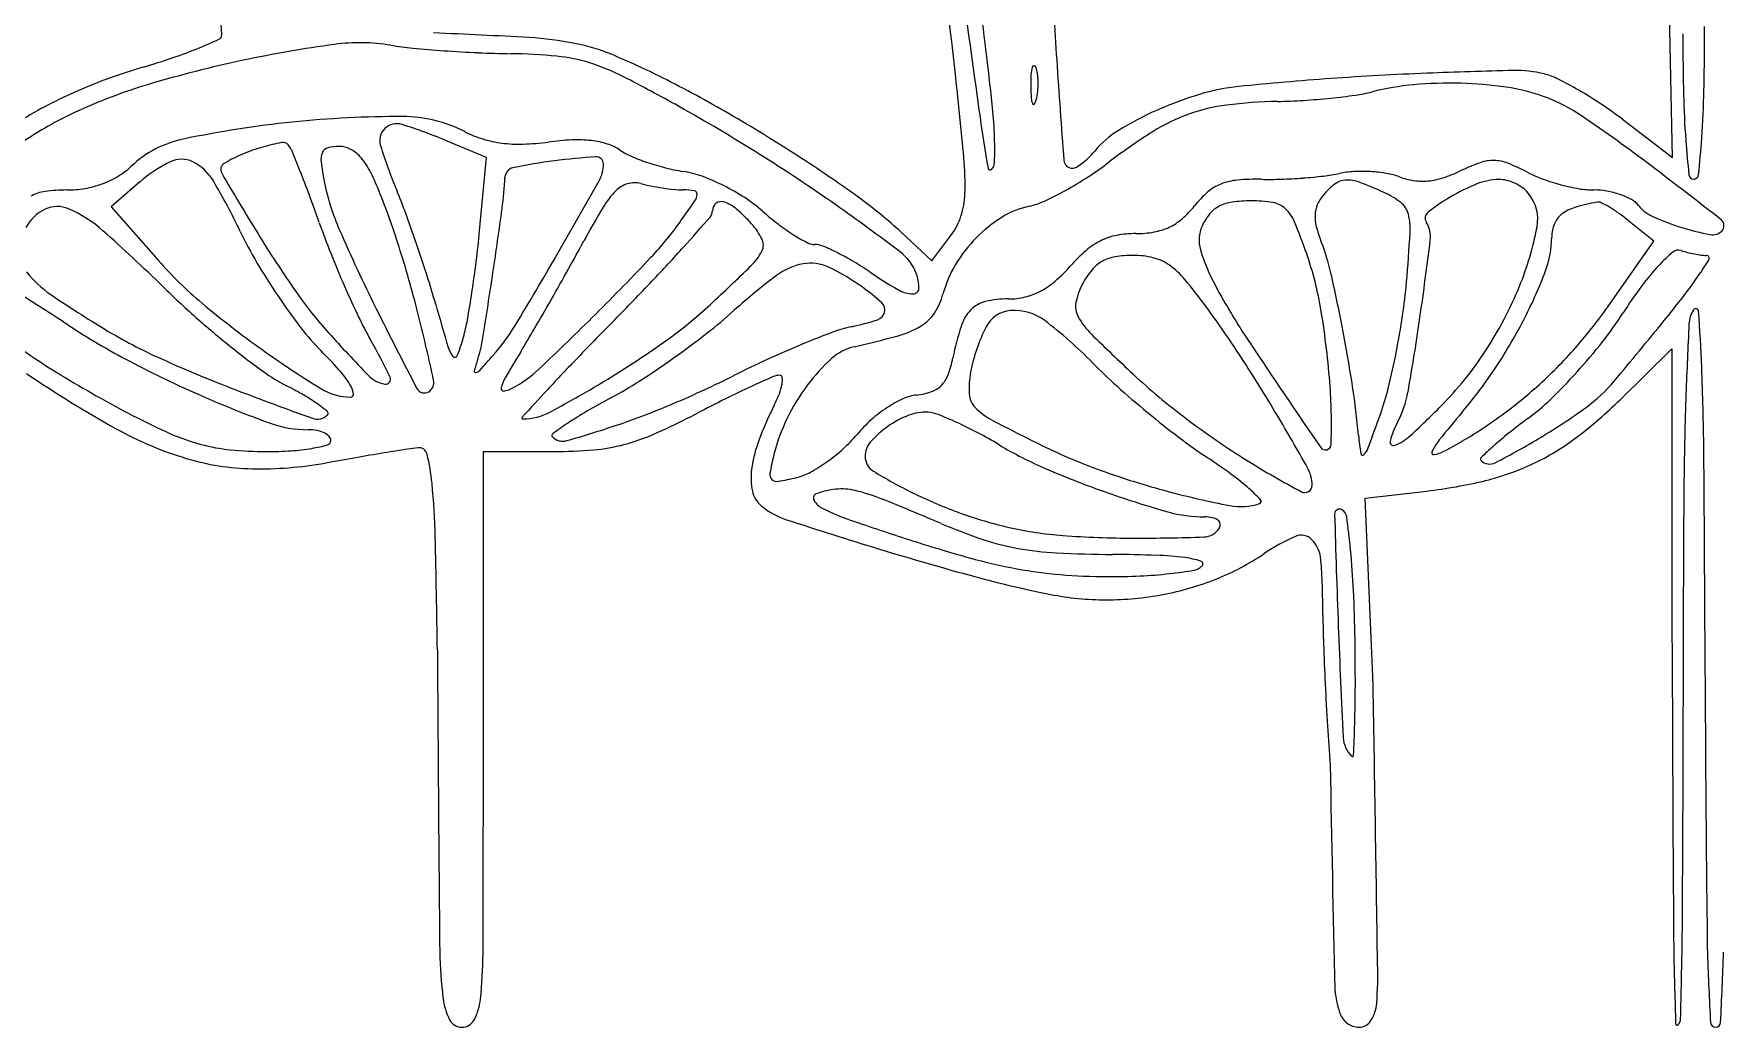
# Model space of a CAD drawing. Header units: millimetres. Extents: x 56222 to 3066687, y -650199 to -121287.
# Drawn here: x 140378.25 to 140387.73, y -185786.98 to -185781.4 of the extents above; entities that cross this region are included whole.
import ezdxf

# ---------------------------------------------------------------- set-up
doc = ezdxf.new("R2010")
doc.units = ezdxf.units.MM
doc.header["$MEASUREMENT"] = 0
doc.layers.add('$TD_AUDIT_GENERATED_(A0BDF17)', color=32, linetype='Continuous', lineweight=30)

msp = doc.modelspace()

# ---------------------------------------------------------------- linework, layer by layer
at = {"layer": '$TD_AUDIT_GENERATED_(A0BDF17)', "linetype": 'Continuous', "lineweight": 25, "ltscale": 2}
for p, q in [((140387.454, -185782.0909), (140387.4369, -185781.2839)), ((140387.172, -185781.8757), (140387.454, -185782.0909)), ((140380.7958, -185782.0901), (140380.5748, -185781.9977)), ((140380.7564, -185782.5027), (140380.7958, -185782.0901)), ((140378.8487, -185782.2278), (140378.6873, -185782.3666)), ((140378.6873, -185782.3666), (140378.9519, -185782.6672)), ((140383.1234, -185782.5105), (140383.2955, -185782.6699)), ((140383.2955, -185782.6699), (140383.4027, -185782.5278)), ((140387.3489, -185782.56), (140387.2092, -185782.447)), ((140387.0904, -185782.9286), (140387.3489, -185782.56)), ((140387.1597, -185783.4505), (140387.4504, -185783.1648)), ((140387.4504, -185783.1648), (140387.4504, -185784.5959)), ((140380.7784, -185784.8741), (140380.7784, -185783.7417)), ((140380.7784, -185783.7417), (140381.1718, -185783.7417)), ((140385.7288, -185784.0043), (140386.0738, -185783.9638)), ((140385.772, -185785.0054), (140385.7288, -185784.0043))]:
    msp.add_line(p, q, dxfattribs=at)
for centre, radius, start, end in [((140365.2625, -185783.5937), 18.272, 6.13647, 9.52905), ((140866.4332, -185714.4622), 487.5489, 187.836755, 187.946534), ((140400.7689, -185780.4472), 16.8082, 181.93313, 183.73676), ((140378.876, -185781.401), 0.4333, 0.00001, 30.56268), ((140357.5172, -185784.6054), 26.2683, 6.14863, 7.5001), ((140379.3928, -185809.6107), 28.2414, 86.66878, 87.75808), ((140371.0747, -185781.3545), 16.5593, 358.7608, 359.99998), ((140378.2556, -185779.2287), 2.4294, 288.7281, 292.33812), ((140377.9705, -185778.535), 3.1793, 292.33817, 294.58111), ((140379.2815, -185781.401), 0.0277, 294.58126, 0.00005), ((140380.8829, -185788.3692), 6.9779, 97.7521, 102.01946), ((140380.0847, -185782.5059), 1.0605, 80.59346, 97.75212), ((140380.5538, -185779.6746), 1.8094, 260.59351, 264.53072), ((140381.0518, -185774.4736), 7.0342, 264.53069, 265.96536), ((140380.922, -185783.3392), 1.9255, 78.92391, 86.66873), ((140381.0839, -185782.5121), 1.0827, 67.39179, 78.92394), ((140402.3706, -185781.3953), 14.859, 180.00003, 181.3114), ((140377.5995, -185777.2936), 4.4727, 286.44205, 288.72808), ((140380.866, -185788.2897), 6.8967, 102.01952, 106.57577), ((140381.1042, -185773.7299), 7.7797, 265.96528, 267.38574), ((140381.0314, -185775.3261), 6.1819, 267.38567, 269.07335), ((140380.8782, -185784.7955), 3.2888, 84.54435, 89.07333), ((140381.1058, -185782.4129), 0.8953, 72.62085, 84.54433), ((140381.0082, -185782.7246), 1.2219, 62.92438, 72.62082), ((140379.8287, -185785.5262), 4.3477, 63.28829, 67.39183), ((140383.8684, -185781.5862), 0.0106, 91.58601, 165.39442), ((140383.8685, -185781.5872), 0.0115, 22.02794, 91.58599), ((140430.0115, -185778.5373), 46.1131, 183.73673, 184.43894), ((140379.7628, -185784.624), 3.1703, 106.4421, 113.43712), ((140377.4483, -185789.6885), 9.0429, 60.70826, 62.92439), ((140378.5385, -185788.0901), 7.2179, 59.90852, 63.28827), ((140352.3113, -185784.9862), 31.2979, 5.30853, 6.13656), ((140384.9994, -185781.677), 1.1486, 177.40877, 180.70763), ((140384.052, -185781.6341), 0.2002, 165.39432, 177.40877), ((140383.7388, -185781.6396), 0.1514, 7.65868, 22.02793), ((140383.4919, -185781.6728), 0.4005, 0.70761, 7.65867), ((140383.4541, -185781.6733), 0.4382, 353.94701, 0.70756), ((140386.6512, -185797.6299), 16.0217, 93.99378, 95.84943), ((140386.8521, -185800.5068), 18.9057, 92.35468, 93.99377), ((140386.2044, -185783.9607), 2.2879, 88.49661, 95.11427), ((140387.1318, -185807.3081), 25.7127, 91.27228, 92.3547), ((140386.2068, -185783.8676), 2.1948, 81.78441, 88.49664), ((140386.5752, -185782.2495), 0.6479, 75.9107, 91.27225), ((140386.6382, -185781.9986), 0.3893, 63.48257, 75.91066), ((140385.8843, -185783.5096), 2.0779, 59.88767, 63.48257), ((140379.5249, -185784.0751), 2.5721, 113.4372, 121.61969), ((140379.7583, -185784.5682), 3.0138, 106.57582, 115.03502), ((140385.1267, -185781.6754), 1.2759, 180.70768, 183.64633), ((140383.9575, -185781.7499), 0.1043, 183.64635, 202.02789), ((140383.8088, -185781.7476), 0.075, 325.4658, 345.39423), ((140383.5715, -185781.6857), 0.3202, 345.39426, 353.94707), ((140385.3778, -185783.6568), 2.0067, 106.79516, 114.14254), ((140385.1385, -185782.8639), 1.1785, 95.84946, 106.79516), ((140385.1642, -185778.351), 3.4254, 271.19229, 273.64835), ((140385.1216, -185777.6828), 4.095, 273.64843, 275.79673), ((140385.1648, -185778.1088), 3.6668, 275.79673, 277.96611), ((140385.5523, -185780.8776), 0.871, 277.96606, 284.2764), ((140386.1326, -185783.158), 1.482, 95.11416, 104.27637), ((140386.3665, -185782.7615), 1.0772, 70.35282, 81.78438), ((140386.4078, -185782.6458), 0.9544, 55.46769, 70.35279), ((140385.7335, -185783.7697), 2.3785, 56.31755, 59.88771), ((140392.4612, -185781.6221), 4.947, 181.3115, 184.28911), ((140382.204, -185781.5952), 5.4275, 355.91442, 358.76073), ((140379.359, -185783.7133), 2.0702, 115.03495, 124.31272), ((140380.317, -185787.7898), 5.9297, 89.92169, 95.92286), ((140380.3241, -185782.6201), 0.7601, 62.65561, 89.92164), ((140376.6086, -185791.1853), 10.7592, 57.89884, 60.70826), ((140377.5807, -185789.7431), 9.1283, 57.07433, 59.90849), ((140381.225, -185782.0514), 2.4234, 358.38649, 6.1487), ((140383.8659, -185781.7869), 0.0056, 202.02817, 325.466), ((140385.3255, -185783.5402), 1.8789, 114.14256, 121.54443), ((140385.0872, -185782.8188), 1.0329, 109.77894, 122.15333), ((140385.0708, -185782.7733), 0.9845, 97.02708, 109.77894), ((140385.2939, -185784.5831), 2.808, 91.19234, 97.027), ((140380.882, -185790.6763), 10.7024, 52.93765, 55.46772), ((140385.7824, -185783.6962), 2.2903, 52.64484, 56.31764), ((140380.3348, -185787.961), 6.1019, 95.92294, 101.72828), ((140380.2898, -185781.9957), 0.0943, 134.23201, 197.30946), ((140380.2919, -185781.9979), 0.0973, 72.55919, 134.23206), ((140379.4347, -185784.7263), 2.9572, 67.32352, 72.55922), ((140380.9555, -185781.3991), 0.6146, 242.65562, 252.85464), ((140391.2402, -185780.7941), 7.7487, 187.94659, 190.08251), ((140384.6243, -185782.3978), 0.5385, 121.54445, 140.30986), ((140386.2924, -185784.7361), 3.2975, 122.15329, 127.36378), ((140379.2185, -185782.5839), 0.6102, 101.72825, 133.21188), ((140379.8354, -185783.054), 1.0643, 106.10926, 112.65753), ((140379.8625, -185783.1479), 1.162, 100.86624, 106.10926), ((140379.6513, -185782.0476), 0.0417, 42.66447, 100.86623), ((140379.6054, -185782.0898), 0.104, 22.70103, 42.66449), ((140372.6283, -185785.0086), 7.6671, 21.77967, 22.70098), ((140379.9161, -185782.0807), 0.0461, 104.91693, 156.85465), ((140379.9683, -185782.2768), 0.249, 89.99998, 104.91704), ((140379.9683, -185782.1623), 0.1345, 62.58281, 89.99999), ((140379.9396, -185782.2177), 0.1969, 41.97353, 62.58278), ((140382.89, -185781.1854), 2.8178, 197.30947, 202.72772), ((140380.9601, -185781.3842), 0.6301, 252.85466, 262.86451), ((140380.9774, -185781.2462), 0.7692, 262.86456, 271.83021), ((140380.9572, -185780.6156), 1.4001, 271.83032, 277.55641), ((140381.3393, -185783.4955), 1.505, 92.48356, 97.55639), ((140381.3048, -185782.6998), 0.7086, 83.57329, 92.48356), ((140381.3301, -185782.4747), 0.482, 72.64954, 83.5733), ((140381.3945, -185782.2685), 0.2661, 55.60599, 72.64956), ((140381.751, -185781.7478), 0.3649, 235.60612, 246.84426), ((140383.8372, -185781.7446), 0.4844, 314.37876, 320.30984), ((140393.655, -185781.5326), 6.1442, 184.28911, 186.11589), ((140380.6464, -185781.4839), 6.989, 354.22738, 355.91437), ((140378.4908, -185781.8093), 0.4526, 301.22895, 313.21186), ((140379.3825, -185782.8485), 0.8186, 116.28878, 130.70095), ((140379.083, -185782.2421), 0.1423, 63.78303, 116.28884), ((140379.0235, -185782.3628), 0.2769, 30.53551, 63.78303), ((140379.3438, -185782.1583), 0.0409, 120.50037, 210.32787), ((140379.7477, -185782.844), 0.8367, 112.65752, 120.50032), ((140379.9663, -185782.1022), 0.1007, 156.85466, 187.1656), ((140381.3921, -185781.9229), 1.5377, 187.16564, 191.30996), ((140379.8128, -185782.3318), 0.3675, 27.63781, 41.97351), ((140380.9546, -185782.2029), 0.0557, 101.56915, 177.40199), ((140381.6149, -185785.4287), 3.3485, 97.52318, 101.56921), ((140381.5985, -185785.3045), 3.2231, 93.37502, 97.52324), ((140381.4112, -185782.1274), 0.0405, 359.99995, 93.37504), ((140381.2613, -185782.1274), 0.1903, 330.66424, 359.99998), ((140382.0944, -185780.9448), 1.2384, 246.84424, 251.36865), ((140382.139, -185780.8126), 1.3778, 251.3686, 255.7938), ((140382.0663, -185781.0998), 1.0816, 255.79379, 261.09981), ((140377.1023, -185790.3984), 9.8303, 54.89253, 57.89878), ((140378.0676, -185788.9911), 8.2325, 54.17898, 57.07433), ((140381.8353, -185782.2429), 1.6466, 358.2497, 5.3086), ((140383.5937, -185782.1181), 0.0537, 313.58462, 358.38653), ((140384.0842, -185782.1027), 0.0476, 184.43887, 269.99999), ((140384.0842, -185782.1049), 0.0454, 269.99995, 300.2145), ((140383.9484, -185781.8717), 0.3151, 300.21451, 307.44353), ((140383.901, -185781.8098), 0.3932, 307.44338, 314.37864), ((140383.1345, -185780.6004), 1.906, 303.01716, 307.36379), ((140386.764, -185783.2181), 1.1658, 109.52158, 115.49457), ((140386.4469, -185782.3235), 0.2166, 88.74876, 109.52168), ((140386.4467, -185782.329), 0.2221, 68.3187, 88.7488), ((140386.0643, -185783.2909), 1.2572, 62.65562, 68.31873), ((140371.476, -185803.1302), 26.3092, 51.85449, 52.9376), ((140378.4522, -185781.731), 0.5403, 279.44947, 290.12397), ((140378.4657, -185781.768), 0.501, 290.12394, 301.22902), ((140376.117, -185784.0773), 3.6514, 25.4947, 30.53546), ((140394.6776, -185773.1879), 17.8059, 210.32788, 211.59204), ((140374.5608, -185784.2364), 5.586, 20.27193, 21.77971), ((140381.1971, -185781.9619), 1.3389, 191.30997, 203.58496), ((140379.0488, -185782.7318), 1.2298, 21.80734, 27.63787), ((140378.9292, -185782.111), 1.9717, 352.24135, 357.40191), ((140342.4168, -185760.297), 44.7489, 330.04658, 330.66423), ((140381.6309, -185782.3848), 0.1533, 106.41722, 135.2248), ((140381.6261, -185782.3686), 0.1364, 74.96823, 106.41724), ((140381.8773, -185781.4332), 0.8322, 254.96827, 258.97581), ((140381.8112, -185782.7285), 0.5669, 69.96423, 81.09971), ((140381.6127, -185783.2728), 1.1463, 63.38846, 69.96421), ((140383.6227, -185782.1486), 0.0117, 190.08266, 313.58466), ((140383.0229, -185780.4286), 2.1108, 298.99083, 303.01716), ((140385.015, -185782.483), 0.2619, 111.6922, 130.95834), ((140385.0411, -185782.5486), 0.3326, 95.09064, 111.69222), ((140385.1195, -185783.4292), 1.2167, 88.76601, 95.09055), ((140385.1886, -185780.2209), 1.9924, 268.7659, 271.9502), ((140385.1537, -185779.1959), 3.018, 271.95016, 274.28293), ((140385.1679, -185779.3849), 2.8284, 274.28291, 276.64364), ((140385.814, -185782.5707), 0.4188, 127.67441, 140.30976), ((140385.3793, -185781.2002), 1.0009, 276.64351, 281.76788), ((140385.6235, -185782.324), 0.1072, 92.87407, 127.67441), ((140385.6918, -185782.7001), 0.5313, 92.89764, 101.76787), ((140385.6278, -185782.4097), 0.193, 69.51512, 92.87406), ((140385.7091, -185783.0425), 0.8741, 86.78882, 92.89763), ((140384.9487, -185784.2276), 2.1335, 65.50457, 69.5151), ((140385.711, -185783.01), 0.8415, 80.61038, 86.78881), ((140385.7854, -185782.5596), 0.385, 69.52334, 80.61036), ((140386.0583, -185781.8289), 0.395, 249.52337, 261.70237), ((140386.0495, -185781.8893), 0.3339, 261.70237, 275.51522), ((140386.0431, -185781.8233), 0.4003, 275.51513, 287.96858), ((140385.9245, -185781.4576), 0.7847, 287.96854, 295.4945), ((140386.7533, -185783.2427), 1.0796, 111.60546, 120.4766), ((140386.4876, -185782.5719), 0.3581, 91.40914, 111.60548), ((140386.4827, -185782.3723), 0.1584, 75.73904, 91.40927), ((140386.4554, -185782.4797), 0.2693, 65.20588, 75.73904), ((140386.4543, -185782.4821), 0.2719, 54.71397, 65.20574), ((140386.9795, -185781.5211), 0.7352, 242.65558, 249.97847), ((140387.1354, -185781.0932), 1.1907, 249.97852, 255.08158), ((140387.1217, -185781.1446), 1.1374, 255.08156, 260.24762), ((140387.5728, -185782.1843), 0.0272, 186.11583, 269.99995), ((140387.5728, -185782.1842), 0.0273, 269.99996, 354.22739), ((140378.3502, -185782.5139), 0.2353, 97.95719, 118.81694), ((140378.4365, -185783.1319), 0.8592, 89.99996, 97.95721), ((140378.4365, -185781.6369), 0.6357, 270.00001, 279.44937), ((140371.5044, -185785.3653), 8.8442, 19.20323, 20.27191), ((140375.8461, -185784.0133), 4.6793, 17.4035, 21.8074), ((140377.4419, -185783.4675), 3.0889, 20.11609, 22.72775), ((140381.8707, -185782.6228), 0.4912, 135.22471, 149.02568), ((140381.9898, -185780.8556), 1.4206, 258.97583, 261.66081), ((140381.9823, -185780.9069), 1.3688, 261.66092, 264.36676), ((140381.9039, -185781.7013), 0.5705, 264.36675, 269.56969), ((140377.9184, -185779.6049), 4.8809, 324.47499, 326.00476), ((140381.8968, -185782.6531), 0.3813, 80.16563, 89.56969), ((140381.9587, -185782.2959), 0.0188, 356.99105, 80.16574), ((140381.9044, -185782.2931), 0.0731, 326.00479, 356.99083), ((140382.1131, -185782.3849), 0.0472, 71.52482, 127.97253), ((140381.581, -185783.3361), 1.2171, 56.9555, 63.38835), ((140381.7676, -185783.0492), 0.8749, 48.71649, 56.95551), ((140381.414, -185784.3548), 2.5147, 47.17439, 54.17902), ((140383.0293, -185782.2794), 0.4521, 341.92699, 358.24972), ((140383.755, -185781.9619), 0.4112, 282.38752, 294.89491), ((140383.1492, -185780.6565), 1.8503, 294.89495, 298.99093), ((140385.2132, -185782.7113), 0.5643, 130.95833, 141.81142), ((140385.0867, -185783.1121), 0.7782, 90.00002, 97.79291), ((140385.0867, -185783.1152), 0.7813, 80.86753, 90), ((140385.6589, -185782.442), 0.2173, 140.30991, 156.73136), ((140385.6335, -185782.7245), 0.4818, 52.19955, 65.50448), ((140386.7488, -185783.235), 1.0707, 120.47668, 128.57653), ((140386.5141, -185782.3976), 0.1684, 39.69012, 54.71398), ((140386.4653, -185782.4381), 0.2318, 349.21211, 39.69014), ((140387.0114, -185781.7866), 0.486, 260.24754, 270.00004), ((140387.0114, -185782.6969), 0.4242, 79.96084, 89.99996), ((140387.002, -185782.7499), 0.4781, 70.7824, 79.96086), ((140387.0245, -185782.6853), 0.4097, 61.05667, 70.7824), ((140387.1538, -185782.4516), 0.1426, 39.69023, 61.05673), ((140378.4177, -185782.594), 0.2359, 115.32886, 151.84504), ((140378.3854, -185782.5258), 0.1604, 66.6284, 115.32885), ((140378.163, -185783.0402), 0.7208, 48.36843, 66.62836), ((140372.5792, -185785.2485), 8.2676, 18.86364, 20.11612), ((140353.1785, -185778.6025), 27.9604, 351.49807, 352.24131), ((140385.6317, -185784.8804), 4.8777, 149.02566, 151.58255), ((140367.4829, -185769.6734), 19.3602, 318.14352, 318.80219), ((140382.0091, -185782.3892), 0.0547, 318.8022, 0.00002), ((140382.1165, -185782.3892), 0.0527, 127.9726, 179.99997), ((140382.0607, -185782.5417), 0.2126, 49.54922, 71.52491), ((140381.6018, -185783.08), 0.9199, 42.14476, 49.54915), ((140383.4183, -185781.1692), 1.6269, 228.71649, 232.697), ((140375.3882, -185792.8366), 12.8108, 52.88812, 54.8925), ((140383.107, -185782.3048), 0.3704, 322.97265, 341.92699), ((140384.0912, -185783.0778), 0.7659, 121.62531, 135.51443), ((140383.9496, -185782.8479), 0.4959, 102.38758, 121.62528), ((140384.4911, -185782.1911), 0.3213, 295.23124, 310.88641), ((140384.3614, -185782.0413), 0.5194, 310.88647, 321.81137), ((140385.098, -185782.6061), 0.3141, 140.77922, 155.50456), ((140384.9855, -185782.5142), 0.1689, 117.34834, 140.77918), ((140385.0118, -185782.5651), 0.2262, 97.79299, 117.34834), ((140385.1897, -185782.4746), 0.1325, 46.94278, 80.86746), ((140385.1335, -185782.5347), 0.2148, 22.72384, 46.94274), ((140385.6743, -185782.4207), 0.2278, 177.75191, 194.48434), ((140385.6029, -185782.4179), 0.1563, 156.73141, 177.75184), ((140385.8571, -185782.4362), 0.117, 14.12764, 52.19951), ((140385.6323, -185782.4928), 0.3488, 356.57952, 14.12762), ((140386.1077, -185782.4312), 0.0426, 128.57665, 211.71748), ((140386.9087, -185782.51), 0.1273, 127.62402, 158.14843), ((140386.9721, -185782.5924), 0.2313, 106.66043, 127.62405), ((140387.2362, -185783.4747), 1.1522, 100.28576, 106.66045), ((140387.037, -185782.3768), 0.0364, 63.58863, 100.28575), ((140386.7393, -185782.9761), 0.7055, 59.33953, 63.58878), ((140386.7062, -185783.0319), 0.7704, 54.56612, 59.33954), ((140386.4935, -185783.3309), 1.1373, 51.00119, 54.56607), ((140387.4418, -185782.2126), 0.2317, 219.69013, 245.94539), ((140387.906, -185781.1725), 1.3707, 245.94537, 252.99534), ((140372.3452, -185789.5857), 9.4781, 45.59496, 48.3684), ((140381.4507, -185781.5338), 2.2578, 205.49469, 210.55286), ((140385.4526, -185778.8614), 6.9759, 211.59212, 214.80116), ((140383.7606, -185781.0965), 4.1341, 199.20335, 201.73869), ((140388.9911, -185778.5593), 9.8433, 203.58497, 206.40378), ((140374.7541, -185781.9294), 6.0296, 352.90455, 354.54364), ((140380.2496, -185781.2693), 2.0165, 316.75163, 324.47492), ((140382.0106, -185782.7099), 0.3684, 25.84024, 42.14472), ((140383.1881, -185781.4714), 1.2471, 232.69706, 237.5557), ((140383.0996, -185781.6105), 1.0822, 237.5558, 242.2023), ((140384.4005, -185782.8728), 0.3515, 100.94347, 116.50466), ((140384.4406, -185783.0799), 0.5624, 90.00002, 100.94344), ((140384.4406, -185781.9217), 0.5958, 270.00001, 279.92316), ((140384.4857, -185782.1797), 0.3339, 279.92326, 295.2312), ((140384.9831, -185782.5537), 0.1878, 155.50455, 197.0894), ((140382.5376, -185783.6219), 3.0291, 19.22145, 22.72379), ((140386.178, -185782.2906), 0.748, 194.48429, 201.38612), ((140374.9891, -185781.8567), 11.011, 355.1321, 356.57961), ((140385.9383, -185782.5359), 0.1566, 352.99836, 31.7175), ((140384.9985, -185782.1586), 1.7251, 337.70598, 349.21207), ((140386.9819, -185782.5394), 0.2062, 158.14837, 179.42195), ((140387.9652, -185780.9791), 1.5729, 252.99531, 258.99418), ((140387.6787, -185782.452), 0.0725, 258.99419, 315.00002), ((140387.6998, -185782.473), 0.0427, 314.99999, 51.85436), ((140374.2222, -185784.5223), 6.3812, 13.91339, 17.40358), ((140372.1565, -185785.393), 8.7142, 17.62266, 18.86367), ((140369.0863, -185775.9278), 13.9345, 330.85137, 331.58246), ((140375.1189, -185776.5143), 9.108, 316.49991, 318.14359), ((140382.0603, -185782.4725), 0.3158, 314.0709, 332.92554), ((140382.2747, -185782.5821), 0.0751, 332.92553, 25.84024), ((140382.6389, -185782.4845), 0.0942, 242.20235, 269.9999), ((140382.6389, -185782.6947), 0.116, 67.21778, 90.00002), ((140382.1774, -185783.7935), 1.3078, 63.36096, 67.21774), ((140382.953, -185782.8384), 0.2731, 20.99366, 52.88806), ((140384.121, -185783.1071), 0.8077, 135.51446, 149.05281), ((140384.7501, -185783.2959), 0.9017, 130.87655, 138.73353), ((140384.4231, -185782.918), 0.402, 116.50455, 130.87655), ((140385.8757, -185782.2793), 1.1217, 197.08948, 208.18747), ((140384.3277, -185783.0152), 1.2391, 12.82394, 21.38613), ((140364.9379, -185779.9568), 21.3147, 351.81966, 352.99834), ((140386.2167, -185782.5317), 0.559, 339.5313, 359.42197), ((140388.0462, -185783.3214), 0.9159, 130.23214, 137.16121), ((140387.4861, -185782.6594), 0.0487, 71.76239, 130.23203), ((140387.6586, -185782.1357), 0.5026, 251.76225, 255.98562), ((140387.7101, -185781.9294), 0.7152, 255.98564, 259.22745), ((140380.6834, -185781.143), 2.3068, 221.35536, 229.92144), ((140382.6444, -185780.8292), 3.6439, 210.5529, 214.08685), ((140385.586, -185780.3687), 6.0992, 201.73874, 203.63312), ((140374.3137, -185781.8746), 6.4735, 351.3505, 352.90457), ((140362.8453, -185772.0692), 21.1712, 328.80721, 330.04662), ((140361.9413, -185771.9429), 22.1156, 330.33411, 330.85137), ((140372.0653, -185773.5707), 13.2526, 314.82923, 316.75157), ((140371.1496, -185771.2021), 16.0023, 312.94729, 314.07097), ((140382.6373, -185783.0389), 0.3569, 100.35973, 126.9818), ((140382.6154, -185782.919), 0.235, 64.96936, 100.35976), ((140382.2252, -185783.7546), 1.1571, 54.11216, 64.96937), ((140382.1021, -185783.9435), 1.4756, 59.27715, 63.36099), ((140381.9078, -185784.2705), 1.856, 55.83851, 59.27715), ((140383.9838, -185783.0248), 0.6478, 149.05283, 165.0271), ((140383.4336, -185782.1406), 0.8498, 310.75932, 318.73351), ((140384.3524, -185782.8541), 0.2065, 119.39259, 140.45916), ((140384.3615, -185782.8703), 0.2251, 99.41477, 119.39256), ((140384.4256, -185783.2567), 0.6168, 89.99993, 99.41474), ((140384.4256, -185783.1122), 0.4723, 76.2045, 89.99999), ((140384.4758, -185782.9078), 0.2618, 54.74698, 76.20459), ((140384.3563, -185783.0768), 0.4688, 39.94135, 54.74704), ((140383.5546, -185783.2673), 1.9521, 9.26167, 19.22142), ((140388.3397, -185783.5936), 1.3162, 137.16129, 143.65162), ((140385.7351, -185781.4589), 2.2702, 323.8216, 327.85641), ((140387.6999, -185781.983), 0.6607, 259.2273, 262.51929), ((140387.6425, -185782.4202), 0.2197, 262.51924, 270.0001), ((140387.6425, -185782.6574), 0.0175, 327.85652, 90.00007), ((140378.6799, -185782.3697), 0.5917, 217.90507, 235.95433), ((140375.2724, -185784.4032), 5.4449, 15.85751, 17.62264), ((140343.04, -185777.087), 38.2114, 350.94415, 351.49809), ((140369.9071, -185771.5685), 16.293, 315.43653, 316.49993), ((140384.5798, -185785.6185), 3.586, 126.98175, 131.87338), ((140384.4115, -185780.5812), 2.6027, 235.83848, 239.87718), ((140383.0001, -185782.8203), 0.2228, 358.9376, 20.99367), ((140383.6951, -185782.4441), 0.4492, 297.90985, 310.75928), ((140384.4662, -185782.9741), 0.3687, 151.845, 169.14951), ((140384.5559, -185783.0221), 0.4704, 140.45916, 151.845), ((140382.416, -185784.7016), 2.9995, 36.1845, 39.94139), ((140388.2856, -185780.9878), 3.8558, 208.18753, 213.65526), ((140376.409, -185784.8178), 9.3604, 10.8956, 12.8239), ((140383.0048, -185782.5393), 2.9662, 351.49169, 355.13219), ((140384.5769, -185781.9857), 2.1807, 326.91237, 337.70601), ((140384.4238, -185781.8624), 2.4728, 332.93568, 339.53136), ((140383.6282, -185779.9181), 4.8804, 320.74701, 323.82154), ((140369.886, -185796.0322), 15.5662, 56.64784, 57.88519), ((140382.471, -185776.759), 7.3631, 235.95428, 238.80449), ((140382.4492, -185779.2697), 4.9618, 225.59495, 228.5139), ((140382.4987, -185780.9278), 3.4679, 214.08685, 217.65999), ((140381.6784, -185781.4847), 2.3795, 214.80117, 221.95829), ((140385.2054, -185780.5352), 5.6838, 203.6331, 205.55017), ((140375.0264, -185781.983), 5.7526, 349.80307, 351.35049), ((140362.9548, -185772.5202), 20.9492, 329.81228, 330.33413), ((140382.1094, -185783.9147), 1.3547, 48.0748, 54.11215), ((140382.979, -185782.9463), 0.0532, 345.14276, 48.07478), ((140383.1938, -185782.6799), 0.1763, 239.87715, 268.72105), ((140383.1906, -185782.8239), 0.0322, 268.721, 358.93756), ((140383.0022, -185782.7623), 0.3683, 326.76177, 345.02717), ((140383.6308, -185783.0562), 0.1606, 102.933, 136.73525), ((140383.7256, -185783.4692), 0.5845, 89.99996, 102.933), ((140383.7256, -185782.4856), 0.3992, 270.00001, 283.54041), ((140383.7328, -185782.5152), 0.3688, 283.54036, 297.90985), ((140384.2214, -185782.9272), 0.1194, 169.1495, 209.22374), ((140389.7272, -185784.6146), 3.039, 143.65165, 147.12442), ((140382.7598, -185778.9185), 5.4307, 228.51381, 231.24165), ((140382.5572, -185778.9161), 5.2172, 229.92138, 234.57568), ((140381.8072, -185782.1597), 1.9173, 205.55007, 209.86096), ((140402.5619, -185771.8216), 24.9946, 206.40375, 207.56455), ((140367.7875, -185786.1163), 13.0104, 12.31716, 13.91339), ((140402.7602, -185776.5951), 23.1304, 195.85754, 196.48275), ((140379.6432, -185782.8134), 1.0617, 344.39482, 349.80299), ((140369.3776, -185770.8669), 17.065, 313.33685, 314.82927), ((140400.9973, -185802.1886), 27.3441, 135.43651, 136.06126), ((140380.373, -185781.1112), 2.4649, 305.48181, 312.94733), ((140380.2278, -185780.7635), 2.934, 307.93199, 311.87332), ((140382.494, -185781.4254), 1.6528, 282.2356, 287.47885), ((140382.9723, -185782.9445), 0.0601, 287.47878, 345.14278), ((140383.1185, -185782.8385), 0.2293, 300.71415, 326.76175), ((140383.6891, -185783.1111), 0.2408, 136.73533, 162.57523), ((140383.7508, -185783.1185), 0.1693, 94.4114, 152.80829), ((140383.7594, -185783.2297), 0.2807, 52.86009, 94.41146), ((140384.4926, -185782.7754), 0.4302, 209.22368, 225.55917), ((140379.6326, -185786.7375), 6.448, 33.10221, 36.18454), ((140380.6941, -185783.7338), 4.8504, 4.21497, 9.26169), ((140381.4388, -185782.3051), 4.5497, 348.84954, 351.49168), ((140373.2572, -185781.1527), 12.9099, 349.94083, 351.81963), ((140384.0457, -185781.6692), 2.8974, 326.56529, 332.93563), ((140384.9362, -185781.4175), 2.6313, 318.18772, 324.95193), ((140385.4028, -185781.8197), 2.1101, 321.76368, 327.12444), ((140387.7034, -185783.0325), 0.1575, 146.67144, 177.20598), ((140387.5847, -185782.9545), 0.0155, 3.88305, 146.67143), ((140375.7204, -185783.7598), 11.9072, 2.36542, 3.88304), ((140380.4786, -185779.9028), 3.9895, 232.92197, 238.67624), ((140380.6978, -185779.6055), 4.0993, 236.64793, 242.30027), ((140380.1363, -185780.6147), 2.8557, 238.80447, 245.80957), ((140380.8491, -185782.201), 1.3842, 217.65999, 224.75506), ((140386.2768, -185777.3503), 8.5632, 221.95826, 224.13842), ((140379.964, -185782.4337), 1.1593, 318.53253, 328.80725), ((140374.4163, -185779.1877), 7.6894, 328.7097, 329.81229), ((140378.7871, -185778.915), 5.2777, 305.39254, 307.93201), ((140384.5742, -185787.9653), 5.2266, 110.56382, 112.56981), ((140383.0053, -185783.7832), 0.7598, 102.23551, 110.56379), ((140381.745, -185778.242), 5.0365, 282.78563, 285.6851), ((140382.9614, -185782.5741), 0.5369, 285.68505, 300.71416), ((140385.137, -185783.5655), 1.7583, 162.57524, 168.53793), ((140384.4355, -185783.4703), 0.939, 152.80828, 169.27944), ((140382.4901, -185784.9056), 2.3831, 44.24625, 52.86017), ((140393.9176, -185773.1647), 13.8912, 225.55917, 226.8859), ((140376.7148, -185784.7589), 9.0489, 8.78168, 10.89561), ((140359.9162, -185760.5424), 35.5019, 320.0356, 320.74698), ((140418.8521, -185784.5527), 31.3433, 177.20604, 177.92545), ((140382.3642, -185779.4113), 4.7987, 231.24157, 233.98476), ((140383.1877, -185778.0297), 6.305, 234.57567, 238.19532), ((140377.9829, -185785.0428), 2.652, 41.57543, 44.75514), ((140377.6379, -185784.5534), 2.8903, 25.1546, 29.8609), ((140380.7114, -185783.119), 0.1367, 196.48272, 220.27841), ((140379.5111, -185782.7765), 1.1988, 339.14899, 344.39477), ((140379.9776, -185782.9742), 0.8077, 342.07584, 350.94423), ((140387.5707, -185787.1826), 7.7039, 148.70973, 149.9755), ((140378.6136, -185778.643), 5.496, 301.38246, 305.48187), ((140384.8292, -185788.5786), 5.8908, 112.56988, 114.61895), ((140382.9223, -185783.4302), 0.2836, 102.78567, 131.97282), ((140424.0523, -185757.1747), 46.8245, 213.65527, 214.53372), ((140381.7074, -185782.358), 4.276, 346.17554, 348.84952), ((140384.7495, -185782.0982), 1.9747, 315.28493, 326.91241), ((140384.9374, -185781.4186), 2.6297, 311.42063, 318.18782), ((140384.44, -185781.061), 3.3359, 317.96007, 321.7637), ((140381.7128, -185777.6722), 6.2828, 242.30031, 246.405), ((140382.348, -185775.6913), 8.253, 245.80956, 248.98377), ((140379.4793, -185783.7154), 0.6517, 32.55283, 41.57546), ((140380.6181, -185783.1981), 0.0143, 220.27838, 339.14893), ((140381.937, -185783.608), 1.2517, 162.07593, 165.27695), ((140380.7247, -185783.2562), 0.0438, 283.82655, 317.61714), ((140375.5188, -185778.5055), 7.0915, 317.61719, 318.53254), ((140380.6108, -185782.7719), 0.6969, 298.16225, 313.33694), ((140390.6787, -185792.2453), 13.0143, 136.06129, 137.1499), ((140378.863, -185779.0219), 5.1466, 302.83978, 305.39254), ((140384.8959, -185788.7242), 6.0509, 114.61899, 116.62727), ((140383.4077, -185783.9698), 1.0093, 131.97279, 143.31976), ((140382.7957, -185783.0908), 0.6307, 339.57223, 348.53788), ((140386.1767, -185781.3147), 2.7633, 224.24628, 228.16562), ((140377.6708, -185788.0165), 8.7899, 30.65882, 33.10228), ((140384.1884, -185781.7635), 2.7263, 319.89743, 326.56524), ((140372.7198, -185783.8838), 14.9103, 0.58381, 2.36544), ((140382.0779, -185777.5922), 6.8963, 235.90876, 240.81963), ((140382.1352, -185777.1807), 7.1762, 238.67625, 242.38388), ((140380.1119, -185782.5095), 0.9683, 233.98476, 242.971), ((140378.709, -185785.2594), 2.1188, 59.95171, 62.97102), ((140379.9044, -185783.444), 0.1474, 11.22498, 32.55286), ((140380.2528, -185783.1958), 0.1693, 224.13842, 260.66912), ((140380.2297, -185783.3363), 0.0269, 260.66914, 25.15455), ((140380.4386, -185783.3539), 0.0612, 301.71744, 12.31714), ((140380.7334, -185783.2917), 0.00724, 165.27685, 283.82649), ((140381.0834, -185783.4335), 0.2112, 149.97547, 166.92765), ((140377.9637, -185777.5776), 6.744, 298.23896, 301.38247), ((140380.4218, -185781.4369), 2.2722, 298.13627, 302.83982), ((140379.5113, -185777.9843), 5.9632, 293.06747, 296.62731), ((140384.6156, -185788.4414), 5.5767, 114.73202, 116.38074), ((140385.6491, -185790.685), 8.047, 113.77292, 114.73205), ((140382.4413, -185783.4029), 0.0896, 90.00002, 113.77281), ((140382.1603, -185783.309), 0.2992, 338.83933, 349.65859), ((140382.4413, -185783.3277), 0.0144, 7.15736, 89.99997), ((140382.3355, -185783.341), 0.1211, 349.65859, 7.15724), ((140383.5612, -185784.0841), 1.2008, 143.31976, 153.98305), ((140383.2467, -185783.2698), 0.1434, 289.18637, 315.69041), ((140383.2284, -185783.2519), 0.169, 315.69037, 339.57221), ((140384.005, -185783.3888), 0.5009, 169.27946, 183.40261), ((140388.1749, -185779.0825), 5.7593, 228.16559, 230.42848), ((140386.9299, -185780.6282), 3.667, 226.88598, 233.00074), ((140382.7196, -185783.5845), 2.8193, 357.60145, 4.21499), ((140381.5386, -185784.0137), 4.1679, 5.00742, 8.78173), ((140384.3523, -185783.0089), 1.5521, 340.47944, 346.17553), ((140384.5707, -185781.1789), 3.1599, 314.10927, 317.9601), ((140386.4385, -185782.7693), 0.8975, 306.16202, 320.0356), ((140381.7585, -185777.5674), 6.3972, 246.40496, 250.06424), ((140386.4953, -185764.8963), 19.8173, 248.98372, 250.31045), ((140379.2729, -185784.2846), 0.9926, 54.62838, 59.95157), ((140379.3768, -185784.1383), 0.8132, 49.77147, 54.62827), ((140380.0322, -185783.1181), 0.3176, 238.19532, 270.00004), ((140380.0322, -185783.4186), 0.0171, 270.00005, 11.225), ((140380.4461, -185783.366), 0.047, 207.56457, 301.71749), ((140380.8905, -185783.3887), 0.0132, 166.92751, 277.8039), ((140380.8731, -185783.262), 0.1411, 277.80407, 298.16232), ((140411.4033, -185811.4701), 41.2826, 137.14994, 137.44169), ((140383.5029, -185787.1985), 4.2615, 118.1363, 120.20875), ((140380.0656, -185779.2858), 4.5486, 288.70643, 293.06749), ((140386.1486, -185791.5323), 9.027, 116.38075, 117.5301), ((140381.7618, -185783.1547), 0.7265, 333.26289, 338.83919), ((140383.4067, -185784.0442), 0.6578, 114.55006, 123.43287), ((140383.2404, -185783.6801), 0.2575, 96.65727, 114.55005), ((140383.1652, -185783.0355), 0.3914, 276.65726, 289.18636), ((140383.6241, -185783.4114), 0.1193, 183.40269, 224.36997), ((140385.4074, -185783.308), 0.57, 331.84506, 349.94079), ((140384.9487, -185781.4313), 2.6127, 304.63129, 311.42069), ((140385.9066, -185782.557), 1.2405, 306.36839, 314.10931), ((140385.3833, -185781.6423), 2.5347, 307.07527, 314.49065), ((140406.6098, -185784.1092), 19.093, 177.92548, 179.37802), ((140380.4498, -185780.4023), 3.5403, 242.38399, 246.21672), ((140379.8456, -185783.4789), 0.0808, 250.31047, 314.99995), ((140379.8938, -185783.5271), 0.0126, 314.99996, 49.77146), ((140380.9989, -185783.5527), 0.00542, 137.44179, 270.00002), ((140380.9989, -185783.229), 0.3291, 270, 298.23895), ((140382.3869, -185785.2817), 2.0436, 120.20873, 123.79974), ((140379.9827, -185779.7029), 4.313, 294.08486, 297.53014), ((140384.2168, -185784.3914), 2.0224, 153.26289, 159.39597), ((140383.3975, -185784.0042), 1.0186, 153.98309, 166.04713), ((140383.4797, -185784.1528), 0.7887, 131.71241, 139.93495), ((140383.4748, -185784.1474), 0.7815, 123.43285, 131.71238), ((140383.3762, -185784.0725), 0.5745, 111.43854, 125.0349), ((140383.2569, -185783.7686), 0.248, 85.96831, 111.43861), ((140383.2604, -185783.718), 0.1973, 68.57074, 85.96822), ((140382.5943, -185785.4152), 2.0205, 65.41663, 68.57067), ((140383.8092, -185783.2304), 0.3782, 224.37003, 242.42726), ((140389.5861, -185772.1673), 12.8588, 242.42728, 243.84247), ((140388.2011, -185779.0508), 5.8004, 230.42853, 232.68797), ((140387.537, -185779.8225), 4.6759, 233.00079, 238.09698), ((140372.8187, -185790.8928), 14.4305, 29.2858, 30.65882), ((140368.8171, -185777.5013), 18.0347, 339.82627, 340.47944), ((140382.3142, -185779.687), 5.4017, 312.7677, 315.28495), ((140394.3518, -185790.3226), 10.561, 139.89739, 141.00319), ((140388.8921, -185786.6111), 3.7943, 126.36843, 128.43354), ((140385.0374, -185780.8523), 3.2719, 300.86314, 306.16205), ((140379.6743, -185781.8965), 1.9664, 240.81966, 253.31677), ((140379.4996, -185782.5584), 1.1841, 246.21677, 254.88973), ((140379.7941, -185782.9836), 0.6358, 250.06425, 269.99996), ((140379.7941, -185783.8851), 0.2658, 79.43641, 90), ((140379.8126, -185783.7857), 0.1647, 64.31722, 79.43646), ((140379.8407, -185783.7273), 0.0999, 44.62464, 64.31717), ((140379.8881, -185783.6805), 0.0333, 359.99995, 44.62453), ((140381.1743, -185783.6513), 0.0121, 126.08932, 225.00003), ((140381.2235, -185783.602), 0.0817, 225.00007, 285.81181), ((140382.6585, -185785.6875), 2.5319, 123.79967, 126.08936), ((140379.6721, -185778.1236), 5.7756, 285.81189, 288.70632), ((140381.2708, -185782.5846), 1.1565, 284.9128, 294.08485), ((140382.253, -185783.1212), 0.8141, 312.08662, 319.9349), ((140383.3494, -185784.0343), 0.5278, 125.03484, 138.99611), ((140382.4941, -185785.6343), 2.2614, 62.08263, 65.41655), ((140382.2871, -185786.0249), 2.7035, 59.16645, 62.08265), ((140386.4849, -185781.3026), 2.9691, 232.68797, 236.41737), ((140387.2627, -185783.5122), 1.5781, 185.00747, 188.78544), ((140386.3601, -185783.8179), 0.5105, 151.845, 164.64279), ((140385.8022, -185783.458), 0.2649, 290.23162, 312.76761), ((140384.9846, -185781.4834), 2.5495, 297.716, 304.63134), ((140387.6994, -185785.1081), 1.8755, 128.43353, 131.93197), ((140384.1259, -185779.3269), 5.0489, 297.51638, 300.86313), ((140386.0873, -185782.5739), 1.367, 295.30278, 307.07517), ((140379.456, -185782.7199), 1.0168, 254.88964, 264.4065), ((140379.5586, -185781.6727), 2.0691, 264.40648, 269.99996), ((140379.5586, -185781.5091), 2.2326, 270.00001, 273.59079), ((140379.6278, -185782.6117), 1.1278, 273.59079, 279.57615), ((140379.6624, -185782.8171), 0.9195, 279.57618, 285.16324), ((140379.8964, -185783.6805), 0.025, 285.16321, 359.99995), ((140383.8491, -185805.744), 22.2917, 99.36857, 99.78247), ((140383.9906, -185806.6017), 23.161, 99.03424, 99.36862), ((140380.5171, -185784.7552), 1.0401, 95.85132, 99.03424), ((140380.4159, -185783.7676), 0.0474, 13.52456, 95.85139), ((140379.3166, -185784.0321), 1.178, 5.44331, 13.52462), ((140381.1718, -185781.1018), 2.6399, 269.99996, 274.86891), ((140381.3109, -185782.735), 1.0008, 274.86888, 284.91281), ((140383.0021, -185783.9348), 0.7247, 159.39595, 172.58507), ((140383.9739, -185784.1474), 1.6125, 166.04722, 169.84765), ((140382.1039, -185782.9561), 1.0366, 305.53874, 312.08655), ((140383.0444, -185783.7691), 0.1236, 138.99611, 180), ((140384.8304, -185781.7642), 2.2586, 239.16646, 246.7231), ((140385.3224, -185780.8486), 3.1869, 243.84242, 250.26222), ((140385.5047, -185783.7011), 0.0318, 214.53369, 357.60145), ((140385.7134, -185783.7516), 0.0105, 188.78562, 314.49652), ((140385.6481, -185783.6851), 0.1036, 314.49636, 339.82631), ((140385.887, -185783.6879), 0.0198, 164.64267, 290.23154), ((140386.1139, -185783.747), 0.0118, 154.87374, 279.41155), ((140386.3915, -185783.8772), 0.3184, 141.00315, 154.87377), ((140386.0863, -185783.5803), 0.1808, 279.4115, 297.71607), ((140388.12, -185785.5763), 2.5049, 131.93194, 134.02959), ((140314.8383, -185784.4736), 72.7949, 0.034058, 0.583867), ((140379.5089, -185782.4484), 1.3903, 253.31679, 268.73972), ((140379.5242, -185781.7516), 2.0872, 268.73966, 280.11407), ((140385.1518, -185813.2998), 29.959, 99.7824, 100.11403), ((140382.6515, -185783.8892), 0.3712, 172.58507, 191.6712), ((140382.1675, -185783.0451), 0.9271, 298.7736, 305.53872), ((140383.018, -185783.7691), 0.0972, 180.00005, 238.52956), ((140384.4035, -185781.5055), 2.7512, 238.52958, 243.74695), ((140386.0827, -185778.8532), 5.4275, 246.72301, 250.64807), ((140385.8352, -185779.4194), 4.7054, 250.26221, 255.05626), ((140382.9372, -185786.6459), 3.4447, 53.73506, 56.4173), ((140387.7741, -185779.4417), 5.1245, 238.09699, 242.03259), ((140385.2301, -185783.9319), 0.2004, 359.99994, 29.28585), ((140386.3874, -185783.7839), 0.012, 134.02956, 224.99997), ((140386.427, -185783.7443), 0.0681, 224.99996, 297.51644), ((140386.0736, -185782.5448), 1.3992, 283.69085, 295.30278), ((140376.2502, -185784.3243), 4.2584, 1.37575, 5.44332), ((140382.4256, -185783.8701), 0.0396, 169.8477, 224.70271), ((140382.4255, -185783.8702), 0.0394, 224.70275, 279.70849), ((140382.1622, -185782.3313), 1.6007, 279.70845, 283.52904), ((140382.4637, -185783.5844), 0.3119, 283.52902, 298.77353), ((140384.1258, -185785.0257), 1.4352, 48.57584, 53.73502), ((140384.4708, -185784.6348), 0.9139, 42.89162, 48.5758), ((140385.3899, -185783.9319), 0.0405, 242.03264, 0.00004), ((140385.7519, -185781.2242), 2.7584, 276.70322, 283.69091), ((140430.9651, -185784.3736), 43.4497, 179.37803, 180.16367), ((140382.4293, -185783.9351), 0.1442, 191.67131, 230.30982), ((140382.6553, -185784.0035), 0.0252, 111.91929, 211.90749), ((140382.7384, -185783.9517), 0.1232, 211.90744, 243.79532), ((140382.7939, -185784.3479), 0.3964, 95.43738, 111.91926), ((140382.7879, -185784.2849), 0.3331, 76.65951, 95.43744), ((140382.616, -185785.0096), 1.078, 67.98567, 76.65954), ((140375.8481, -185801.7487), 19.1336, 66.91832, 67.98562), ((140384.3388, -185781.6366), 2.605, 243.74691, 250.16992), ((140386.1404, -185778.6889), 5.6016, 250.64801, 254.26033), ((140385.9311, -185779.0601), 5.0772, 255.05626, 259.05945), ((140385.0303, -185783.7202), 0.3309, 259.05935, 288.43499), ((140385.1307, -185784.0217), 0.0131, 288.43498, 42.89156), ((140382.6136, -185783.7129), 0.4329, 230.30985, 251.92919), ((140391.9064, -185755.2325), 30.391, 251.92925, 252.96056), ((140383.2909, -185782.8291), 1.3743, 243.79531, 250.99822), ((140388.4489, -185767.8509), 17.2158, 250.99814, 252.13029), ((140384.2676, -185781.8342), 2.395, 250.16992, 257.01083), ((140384.8274, -185783.3477), 0.7613, 254.26026, 270.00005), ((140384.8274, -185784.327), 0.218, 78.4813, 89.99996), ((140384.8555, -185784.1891), 0.0773, 53.50952, 78.48125), ((140384.8816, -185784.1537), 0.0333, 11.58852, 53.5094), ((140385.5841, -185784.0921), 0.0274, 58.28249, 181.55491), ((140442.806, -185782.5388), 57.2704, 181.55493, 182.18449), ((140385.5692, -185784.1162), 0.0558, 7.60858, 58.28256), ((140380.021, -185784.8573), 5.6532, 5.72363, 7.60862), ((140313.4807, -185785.8316), 67.0459, 0.83135, 1.375659), ((140384.6031, -185781.2047), 3.1982, 246.91825, 251.3895), ((140384.1737, -185782.2411), 1.9773, 257.01081, 265.86182), ((140384.4417, -185778.5373), 5.6908, 265.86186, 269.88476), ((140384.4509, -185773.9562), 10.2719, 269.88475, 272.07086), ((140384.8182, -185784.1134), 0.1081, 272.07087, 328.28249), ((140384.883, -185784.1535), 0.0319, 328.28249, 11.58836), ((140385.7676, -185785.2093), 1.0804, 113.49206, 124.16153), ((140385.3698, -185784.294), 0.0825, 43.7687, 113.49201), ((140387.98, -185768.0436), 16.9917, 252.96056, 254.84188), ((140385.8744, -185775.8361), 8.8259, 252.13019, 254.43592), ((140384.0211, -185782.9331), 1.3744, 251.38943, 259.79439), ((140384.0834, -185782.5866), 1.7265, 259.79436, 267.08062), ((140384.3523, -185777.3155), 7.0045, 267.0806, 269.65398), ((140384.256, -185793.2604), 8.9407, 88.07196, 89.65398), ((140384.4995, -185786.0254), 1.7017, 82.66499, 88.07202), ((140384.3784, -185783.1621), 1.3936, 291.73781, 304.16156), ((140385.2975, -185784.3633), 0.1826, 4.00741, 43.76865), ((140381.3407, -185784.7251), 4.3269, 2.68236, 5.72367), ((140384.3523, -185781.3009), 3.1531, 254.43589, 259.40563), ((140384.2184, -185782.017), 2.4245, 259.40567, 265.20483), ((140384.3437, -185781.8831), 2.5603, 276.42967, 279.47992), ((140384.6523, -185784.8382), 0.5047, 72.36308, 82.66502), ((140384.7513, -185784.3242), 0.0854, 279.47993, 315.14439), ((140384.8003, -185784.3729), 0.0164, 315.14434, 72.36302), ((140380.8037, -185784.6781), 4.6874, 0.22201, 4.00731), ((140385.2174, -185778.2409), 6.4269, 254.84189, 258.72938), ((140384.2882, -185781.185), 3.2594, 265.2048, 269.85016), ((140384.2897, -185780.6177), 3.8267, 269.85014, 272.6206), ((140384.3502, -185781.941), 2.502, 272.6206, 276.42973), ((140384.2837, -185782.9245), 1.6494, 280.78895, 291.73785), ((140324.4629, -185784.6778), 63.053, 359.652788, 0.163637), ((140449.3975, -185784.3937), 61.7644, 180.034052, 180.661325), ((140384.2746, -185782.9721), 1.6026, 258.72931, 269.99787), ((140384.2746, -185782.8769), 1.6978, 269.99782, 280.78895), ((140377.1507, -185784.9214), 8.5215, 0.85083, 2.68242), ((140447.5475, -185784.5959), 60.0971, 179.999947, 180.520879), ((140390.7354, -185784.6396), 5.2444, 180.2219, 182.01728), ((140434.0862, -185782.8714), 48.5443, 182.18447, 182.92473), ((140369.587, -185785.0337), 16.086, 359.91928, 0.85091), ((140944.981, -185781.353), 564.4724, 180.355855, 180.527755), ((139806.7628, -185784.8742), 574.0155, 359.8315337, 0.0000099), ((140402.5456, -185784.2236), 17.0619, 182.01724, 182.76277), ((140403.9709, -185784.1548), 18.4889, 182.76281, 183.50009), ((140378.2641, -185785.046), 7.4089, 358.25592, 359.9193), ((139827.2676, -185794.6533), 558.5878, 0.823996, 0.989649), ((140082.5651, -185784.4483), 304.9502, 359.613091, 359.885087), ((140670.7378, -185784.3202), 283.2861, 180.166265, 180.454016), ((140543.3497, -185784.5024), 155.7137, 180.2223, 180.759174), ((140371.1738, -185784.8301), 14.5025, 357.56033, 358.2559), ((140398.6558, -185784.4799), 13.1639, 183.50013, 184.45124), ((140385.763, -185785.3403), 0.1581, 182.92472, 225.00004), ((140385.6562, -185785.4471), 0.00698, 225.00021, 357.56052), ((140612.9699, -185781.3803), 227.4756, 181.038117, 181.356125), ((140243.1147, -185783.5607), 144.4237, 358.663999, 358.830845), ((140383.1985, -185786.495), 2.6665, 181.23278, 186.84275), ((140378.2139, -185786.5443), 2.562, 353.89738, 359.60469), ((140498.3406, -185783.812), 110.9141, 181.422299, 181.62398), ((140425.2706, -185785.0821), 37.6502, 182.25804, 182.84062), ((140346.7411, -185785.0102), 41.0285, 357.2931, 357.84474), ((140383.881, -185786.6891), 1.9178, 355.49314, 2.05813), ((140386.1836, -185786.7002), 0.6288, 185.81286, 197.72834), ((140380.9022, -185786.7705), 0.3537, 186.84282, 207.33476), ((140380.4362, -185786.7819), 0.3271, 332.38862, 353.89734), ((140385.5767, -185786.8228), 0.2169, 327.97812, 355.49312), ((140380.6573, -185786.8971), 0.078, 207.33477, 270.00002), ((140380.6573, -185786.8976), 0.0776, 270.00005, 332.38857), ((140385.7044, -185786.8534), 0.1257, 197.72836, 231.74674), ((140385.6931, -185786.8677), 0.1075, 231.74668, 269.99998), ((140385.6931, -185786.8956), 0.0796, 270.00001, 327.97818), ((140387.6953, -185786.9466), 0.0286, 182.84059, 269.99999), ((140387.6953, -185786.9465), 0.0286, 269.99999, 357.29314)]:
    msp.add_arc(centre, radius, start, end, dxfattribs=at)
for centre, radius, start, end in [((140387.4792, -185786.955), 0.00827, 181.62409, 315.00008), ((140387.4511, -185786.9269), 0.0481, 315.00005, 358.66399)]:
    msp.add_arc(centre, radius, start, end)

doc.saveas('drawing.dxf')
